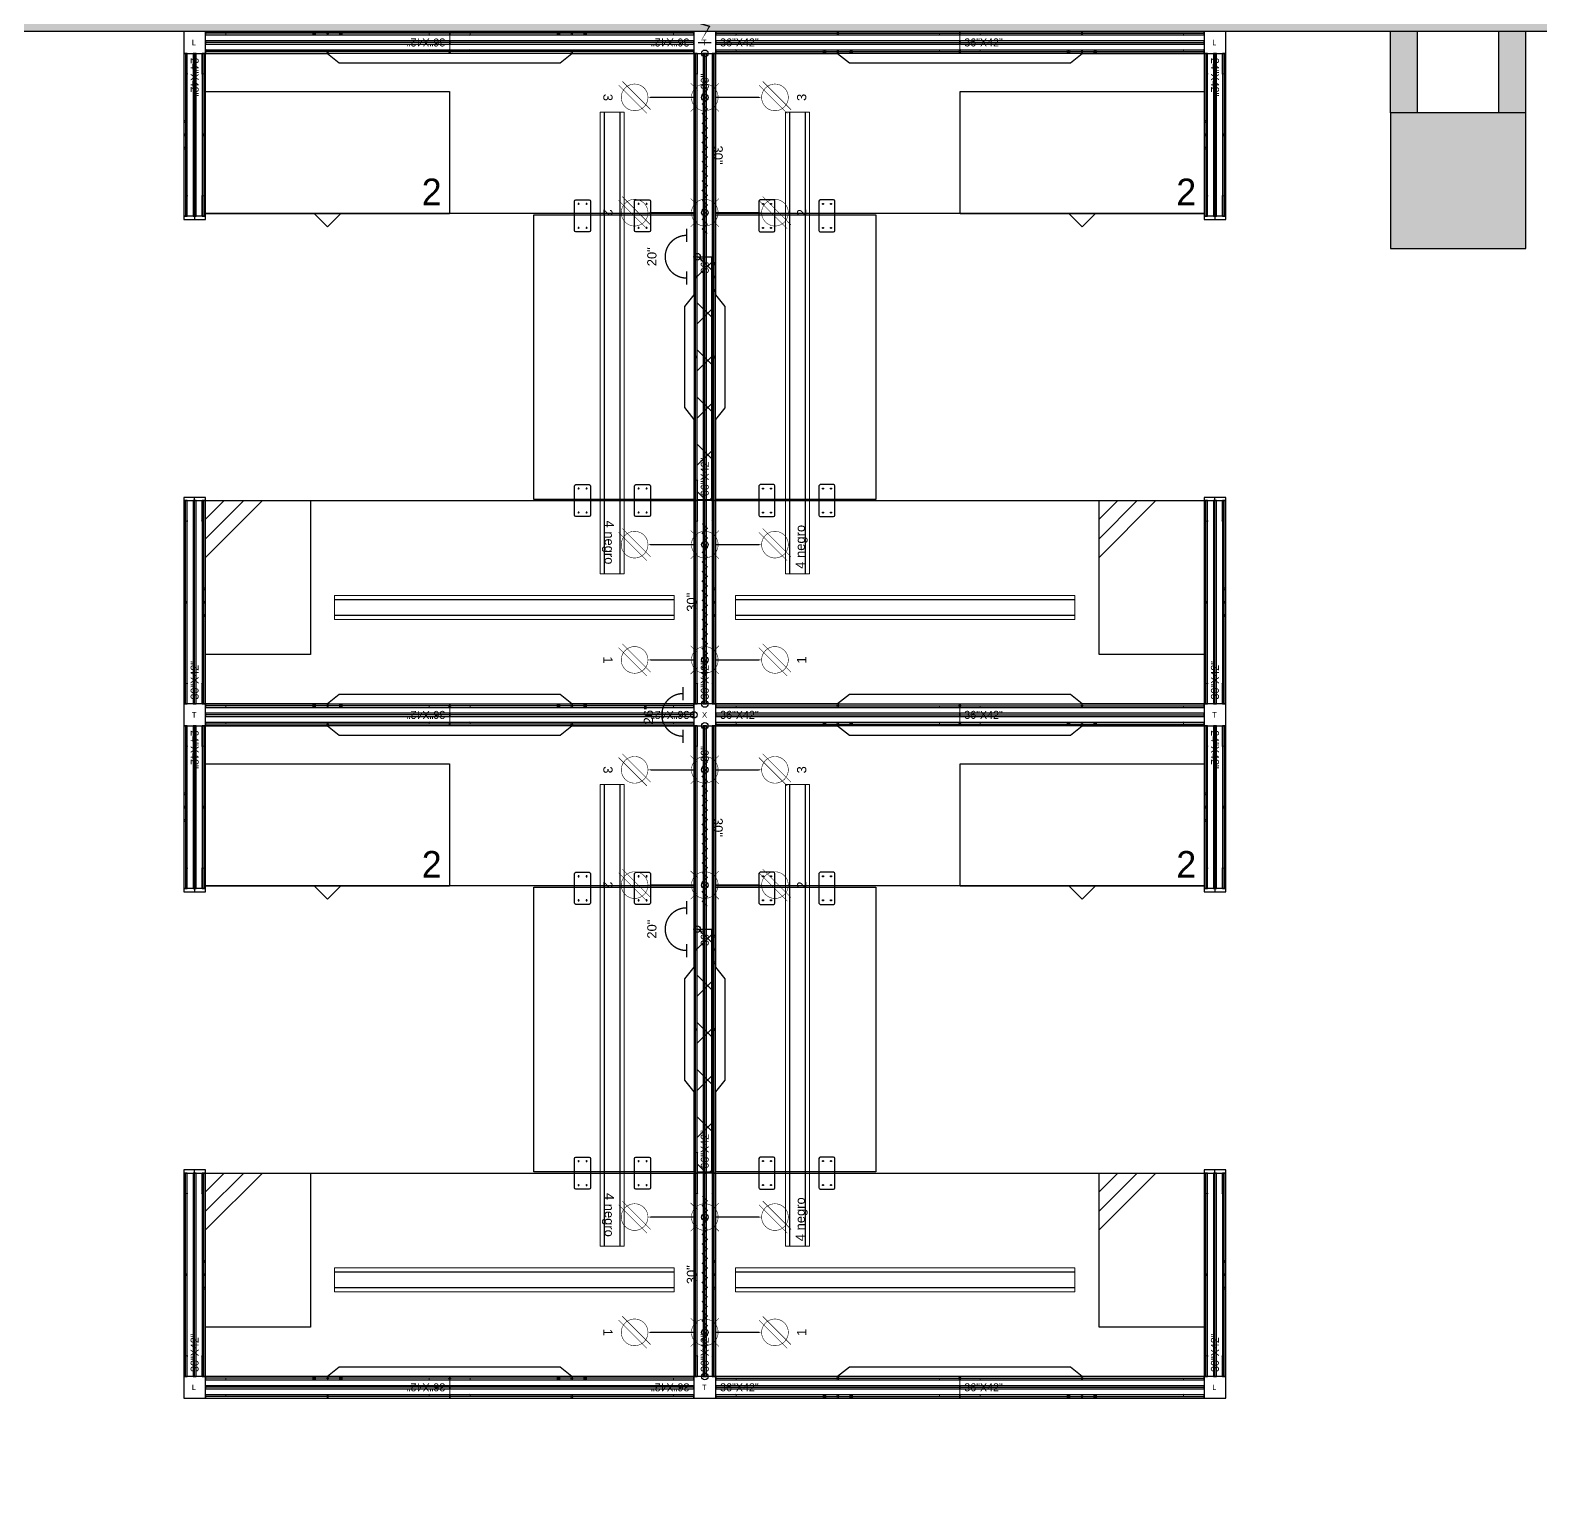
# Model space of a CAD drawing. Header units: inches. Extents: x 0 to 8116, y 4 to 1630.
# Drawn here: x 7149.2 to 7372.1, y 390.3 to 605.1 of the extents above; entities that cross this region are included whole.
import ezdxf
from ezdxf.enums import TextEntityAlignment as Align

# ---------------------------------------------------------------- set-up
doc = ezdxf.new("R2010")
doc.units = ezdxf.units.IN
doc.header["$MEASUREMENT"] = 0
for name, color, linetype in [('0-BACKGROUND', 7, 'Continuous'), ('DD2D', 7, 'Continuous'), ('DD2D_Geometry', 7, 'Continuous'), ('ELECTRI', 7, 'Continuous'), ('ENFASIS NEW', 7, 'Continuous'), ('LATEFILE', 7, 'Continuous'), ('LATFILE', 7, 'Continuous'), ('LF', 7, 'Continuous'), ('QU4TRO', 7, 'Continuous'), ('S7000', 7, 'Continuous'), ('TEXT HARNESS', 7, 'Continuous')]:
    doc.layers.add(name, color=color, linetype=linetype)
doc.styles.add('ARIAL', font='arial.ttf')
doc.styles.get("Standard").update_dxf_attribs({"font": 'stylu.ttf'})

# ---------------------------------------------------------------- blocks, each defined once
blk = doc.blocks.new('1520_block')
at = {"layer": '0-BACKGROUND'}
h = blk.add_hatch(color=253, dxfattribs=at)
h.paths.add_polyline_path([(580.978, 425), (226, 425), (226, 513.743), (220, 513.743), (220, 414), (226, 414), (226, 419), (580.978, 419)])
h.paths.add_polyline_path([(252, 419), (248, 419), (248, 414), (252, 414)], flags=17)
h.paths.add_polyline_path([(706, 425), (581, 425), (581, 419), (700, 419), (700, 251), (706, 251), (706, 387), (706, 407)])
h = blk.add_hatch(color=253, dxfattribs=at)
h.paths.add_polyline_path([(492.5, 419), (488.5, 419), (488.5, 407), (492.5, 407)])
h.paths.add_polyline_path([(476.5, 419), (472.5, 419), (472.5, 407), (476.5, 407)])
h = blk.add_hatch(color=253, dxfattribs=at)
h.paths.add_polyline_path([(726, 168), (726, 188), (706, 188), (706, 168)])
h.paths.add_polyline_path([(950, 188), (930, 188), (930, 168), (950, 168)])
h.paths.add_polyline_path([(956, 413), (924, 413), (924, 381), (956, 381)])
h.paths.add_polyline_path([(706, 407), (706, 387), (726, 387), (726, 407)])
h.paths.add_polyline_path([(472.5, 407), (472.5, 387), (492.5, 387), (492.5, 407)])
h.paths.add_polyline_path([(220, 380), (252, 380), (252, 414), (220, 414)])
for p, q in [((700, 419), (226, 419)), ((472.5, 407), (472.5, 419)), ((476.5, 407), (476.5, 419)), ((488.5, 407), (488.5, 419)), ((492.5, 407), (492.5, 419))]:
    blk.add_line(p, q, dxfattribs=at)
blk.add_lwpolyline([(492.5, 407), (472.5, 407), (472.5, 387), (492.5, 387)], close=True, dxfattribs=at)
blk = doc.blocks.new('DD40103072AB')
at = {"color": 1}
for p, q in [((0.0035, -0.0035), (-0.0035, 0.0035)), ((0.0035, 0.0035), (-0.0035, -0.0035))]:
    blk.add_line(p, q, dxfattribs=at)
blk.add_lwpolyline([(-0.4142, -0.0417), (0.4142, -0.0417), (0.458, -0.0067), (0.915, -0.0067), (0.915, -0.7687), (-0.915, -0.7687), (-0.915, -0.0067), (-0.458, -0.0067)], close=True)
blk.add_point((0, 0))
blk.add_point((0, 0))
blk.add_point((0, 0), dxfattribs=at)
blk = doc.blocks.new('DD40102472AB')
at = {"color": 1}
for p, q in [((0.0035, -0.0035), (-0.0035, 0.0035)), ((0.0035, 0.0035), (-0.0035, -0.0035))]:
    blk.add_line(p, q, dxfattribs=at)
blk.add_lwpolyline([(-0.4142, -0.0417), (0.4142, -0.0417), (0.458, -0.0067), (0.915, -0.0067), (0.915, -0.6067), (-0.915, -0.6067), (-0.915, -0.0067), (-0.458, -0.0067)], close=True)
blk.add_point((0, 0))
blk.add_point((0, 0))
blk.add_point((0, 0), dxfattribs=at)
blk = doc.blocks.new('DD40102442AB')
at = {"color": 1}
for p, q in [((0.0035, -0.0035), (-0.0035, 0.0035)), ((0.0035, 0.0035), (-0.0035, -0.0035))]:
    blk.add_line(p, q, dxfattribs=at)
blk.add_lwpolyline([(-0.1897, -0.0417), (0.1897, -0.0417), (0.2335, -0.0067), (0.5335, -0.0067), (0.5335, -0.6067), (-0.5335, -0.6067), (-0.5335, -0.0067), (-0.2335, -0.0067)], close=True)
blk.add_point((0, 0))
blk.add_point((0, 0))
blk.add_point((0, 0), dxfattribs=at)
blk = doc.blocks.new('S7012')
for p, q in [((0.18, -0.577), (0.393, -0.364)), ((0.25, -0.577), (0.393, -0.434)), ((0.323, -0.577), (0.393, -0.507))]:
    blk.add_line(p, q)
blk.add_lwpolyline([(0, 0), (0.393, 0), (0.393, -0.577), (0, -0.577)], close=True)
blk = doc.blocks.new('LF4023627S')
for p, q in [((0, 0), (0.914, 0)), ((0, -0.457), (0.914, -0.457))]:
    blk.add_line(p, q)
at = {"layer": 'LATEFILE'}
for p, q in [((0, -0.457), (0, 0)), ((0.914, 0), (0.914, -0.457))]:
    blk.add_line(p, q, dxfattribs=at)
blk.add_lwpolyline([(0.407, -0.457), (0.457, -0.507), (0.507, -0.457)], close=True, dxfattribs=at)
at = {"layer": 'LATFILE', "insert": (0.8103, -0.3262), "char_height": 0.1, "width": 0.07696, "attachment_point": 1}
blk.add_mtext('2', dxfattribs=at)
blk = doc.blocks.new('817720')
at = {"color": 3, "const_width": 0.005}
blk.add_lwpolyline([(0.08, 0.04, 1), (-0.08, 0.04)], format="xyb", dxfattribs=at)
for points in [[(-0.055, 0.04), (-0.105, 0.04)], [(0.055, 0.04), (0.105, 0.04)]]:
    blk.add_lwpolyline(points, dxfattribs=at)
at = {"color": 3}
blk.add_circle((0, 0), 0.0125, dxfattribs=at)
blk.add_point((0, 0), dxfattribs=at)
at = {"layer": 'TEXT HARNESS', "color": 3, "style": 'ARIAL'}
blk.add_text('20"', height=0.03469, dxfattribs=at).set_placement((0, 0.17), align=Align.MIDDLE)
blk = doc.blocks.new('8065E1C')
at = {"color": 1, "const_width": 0.005}
blk.add_lwpolyline([(0.025, -0.04), (-0.025, -0.04)], dxfattribs=at)
at = {"color": 1}
for points in [[(0, -0.04, 0.005, 0.005, 0), (0, -0.165, 0.025, 0, 0), (0, -0.2114, 0, 0, 0)], [(-0.0601, -0.309, 0.002, 0.002, 0), (0.046, -0.2029, 0.002, 0.002, 0)], [(-0.046, -0.3231, 0.002, 0.002, 0), (0.0601, -0.217, 0.002, 0.002, 0)]]:
    blk.add_lwpolyline(points, format="xyseb", dxfattribs=at)
at = {"color": 1, "const_width": 0.002}
blk.add_lwpolyline([(-0.05, -0.263, -1), (0.05, -0.263, -1)], format="xyb", close=True, dxfattribs=at)
at = {"color": 1}
blk.add_circle((0, 0), 0.0125, dxfattribs=at)
blk.add_point((0, 0), dxfattribs=at)
at = {"layer": 'TEXT HARNESS', "color": 1, "style": 'ARIAL'}
blk.add_text('1', height=0.0347, dxfattribs=at).set_placement((0, -0.363), align=Align.MIDDLE)
blk = doc.blocks.new('8065E4C')
at = {"color": 1, "const_width": 0.005}
blk.add_lwpolyline([(0.025, -0.04), (-0.025, -0.04)], dxfattribs=at)
at = {"color": 1}
for points in [[(0, -0.04, 0.005, 0.005, 0), (0, -0.165, 0.025, 0, 0), (0, -0.2114, 0, 0, 0)], [(-0.0601, -0.309, 0.002, 0.002, 0), (0.046, -0.2029, 0.002, 0.002, 0)], [(-0.046, -0.3231, 0.002, 0.002, 0), (0.0601, -0.217, 0.002, 0.002, 0)]]:
    blk.add_lwpolyline(points, format="xyseb", dxfattribs=at)
at = {"color": 1, "const_width": 0.002}
blk.add_lwpolyline([(-0.05, -0.263, -1), (0.05, -0.263, -1)], format="xyb", close=True, dxfattribs=at)
at = {"color": 1}
blk.add_circle((0, 0), 0.0125, dxfattribs=at)
blk.add_point((0, 0), dxfattribs=at)
at = {"layer": 'TEXT HARNESS', "color": 1, "style": 'ARIAL'}
blk.add_text('4 negro', height=0.03469, dxfattribs=at).set_placement((-0.0081, -0.363), align=Align.MIDDLE)
blk = doc.blocks.new('8065E2C')
at = {"color": 1, "const_width": 0.005}
blk.add_lwpolyline([(0.025, -0.04), (-0.025, -0.04)], dxfattribs=at)
at = {"color": 1}
for points in [[(0, -0.04, 0.005, 0.005, 0), (0, -0.165, 0.025, 0, 0), (0, -0.2114, 0, 0, 0)], [(-0.0601, -0.309, 0.002, 0.002, 0), (0.046, -0.2029, 0.002, 0.002, 0)], [(-0.046, -0.3231, 0.002, 0.002, 0), (0.0601, -0.217, 0.002, 0.002, 0)]]:
    blk.add_lwpolyline(points, format="xyseb", dxfattribs=at)
at = {"color": 1, "const_width": 0.002}
blk.add_lwpolyline([(-0.05, -0.263, -1), (0.05, -0.263, -1)], format="xyb", close=True, dxfattribs=at)
at = {"color": 1}
blk.add_circle((0, 0), 0.0125, dxfattribs=at)
blk.add_point((0, 0), dxfattribs=at)
blk.add_point((0, 0), dxfattribs=at)
at = {"layer": 'TEXT HARNESS', "color": 1, "style": 'ARIAL'}
blk.add_text('2', height=0.0347, dxfattribs=at).set_placement((0, -0.363), align=Align.MIDDLE)
blk = doc.blocks.new('8065E3C')
at = {"color": 1, "const_width": 0.005}
blk.add_lwpolyline([(0.025, -0.04), (-0.025, -0.04)], dxfattribs=at)
at = {"color": 1}
for points in [[(0, -0.04, 0.005, 0.005, 0), (0, -0.165, 0.025, 0, 0), (0, -0.2114, 0, 0, 0)], [(-0.0601, -0.309, 0.002, 0.002, 0), (0.046, -0.2029, 0.002, 0.002, 0)], [(-0.046, -0.3231, 0.002, 0.002, 0), (0.0601, -0.217, 0.002, 0.002, 0)]]:
    blk.add_lwpolyline(points, format="xyseb", dxfattribs=at)
at = {"color": 1, "const_width": 0.002}
blk.add_lwpolyline([(-0.05, -0.263, -1), (0.05, -0.263, -1)], format="xyb", close=True, dxfattribs=at)
at = {"color": 1}
blk.add_circle((0, 0), 0.0125, dxfattribs=at)
blk.add_point((0, 0), dxfattribs=at)
at = {"layer": 'TEXT HARNESS', "color": 1, "style": 'ARIAL'}
blk.add_text('3', height=0.0347, dxfattribs=at).set_placement((0, -0.363), align=Align.MIDDLE)
blk = doc.blocks.new('D3223S')
for p, q in [((0.055, 0), (-0.055, 0)), ((-0.06, -0.005), (-0.06, -0.055)), ((0.06, -0.055), (0.06, -0.005)), ((-0.055, -0.06), (0.055, -0.06))]:
    blk.add_line(p, q)
for centre in [(-0.045, -0.015), (-0.045, -0.045), (0.045, -0.015), (0.045, -0.045)]:
    blk.add_circle(centre, 0.00195)
for centre, start, end in [((-0.055, -0.005), 90, 180), ((-0.055, -0.055), 180, 270), ((0.055, -0.005), 0, 90), ((0.055, -0.055), 270, 0)]:
    blk.add_arc(centre, 0.005, start, end)
blk = doc.blocks.new('A$C18FD438F')
at = {"color": 0, "linetype": 'Continuous', "lineweight": 0}
for p, q in [((-0.9335, 0.1842), (-0.9335, 0.1988)), ((-0.9335, 0.1988), (0.3385, 0.1988)), ((-0.9335, 0.1825), (-0.9335, 0.1842)), ((-0.9335, 0.1838), (0.3385, 0.1838)), ((-0.9335, 0.1825), (0.3385, 0.1825)), ((-0.9335, 0.1821), (-0.9335, 0.1825)), ((-0.9335, 0.1254), (-0.9335, 0.1821)), ((0.3385, 0.1842), (0.3385, 0.1988)), ((0.3385, 0.1825), (0.3385, 0.1842)), ((0.3385, 0.1821), (0.3385, 0.1825)), ((0.3385, 0.1254), (0.3385, 0.1821)), ((-0.9335, 0.125), (-0.9335, 0.1254)), ((-0.9335, 0.1234), (-0.9335, 0.125)), ((-0.9335, 0.125), (0.3385, 0.125)), ((-0.9335, 0.1238), (0.3385, 0.1238)), ((-0.9335, 0.1088), (-0.9335, 0.1234)), ((0.3385, 0.125), (0.3385, 0.1254)), ((0.3385, 0.1234), (0.3385, 0.125)), ((0.3385, 0.1088), (0.3385, 0.1234)), ((-0.9335, 0.1088), (0.3385, 0.1088))]:
    blk.add_line(p, q, dxfattribs=at)
blk = doc.blocks.new('DD330154S')
blk.add_blockref('A$C18FD438F', (0.9335, -0.1538))
blk = doc.blocks.new('DD330172S')
at = {"color": 0, "linetype": 'Continuous', "lineweight": 0}
for p, q in [((0, 0.0304), (0, 0.045)), ((0, 0.045), (1.73, 0.045)), ((0, 0.0288), (0, 0.0304)), ((0, 0.03), (1.73, 0.03)), ((0, 0.0288), (1.73, 0.0288)), ((0, 0.0284), (0, 0.0288)), ((0, -0.0284), (0, 0.0284)), ((1.73, 0.0304), (1.73, 0.045)), ((1.73, 0.0288), (1.73, 0.0304)), ((1.73, 0.0284), (1.73, 0.0288)), ((1.73, -0.0284), (1.73, 0.0284)), ((0, -0.0288), (0, -0.0284)), ((0, -0.0304), (0, -0.0288)), ((0, -0.0288), (1.73, -0.0288)), ((0, -0.03), (1.73, -0.03)), ((0, -0.045), (0, -0.0304)), ((0, -0.045), (1.73, -0.045)), ((1.73, -0.0288), (1.73, -0.0284)), ((1.73, -0.0304), (1.73, -0.0288)), ((1.73, -0.045), (1.73, -0.0304))]:
    blk.add_line(p, q, dxfattribs=at)
blk = doc.blocks.new('818072')
at = {"color": 1}
blk.add_lwpolyline([(0.04, 0.0177, 0, 0.005, 0), (0.1012, -0.0177, 0.005, 0.005, 0), (0.112, 0.0177, 0.005, 0.01, 0), (0.173, -0.0176, 0.01, 0.01, 0), (0.184, 0.0177, 0.01, 0.02, 0), (0.245, -0.0176, 0.02, 0.02, 0)], format="xyseb", dxfattribs=at)
at = {"color": 1, "const_width": 0.005}
blk.add_lwpolyline([(0.04, 0.025), (0.04, -0.025)], dxfattribs=at)
at = {"color": 1}
blk.add_circle((0, 0), 0.0125, dxfattribs=at)
blk.add_point((0, 0), dxfattribs=at)
at = {"layer": 'TEXT HARNESS', "color": 1, "style": 'ARIAL'}
blk.add_text('72"', height=0.03469, dxfattribs=at).set_placement((0.148, 0.05), align=Align.MIDDLE)
blk = doc.blocks.new('829030')
at = {"color": 1}
for points in [[(0.1, 0.009, 0.005, 0.005, 0), (0.118, -0.009, 0.005, 0.005, 0), (0.136, 0.009, 0.005, 0.005, 0), (0.154, -0.009, 0.005, 0.005, 0), (0.172, 0.009, 0.005, 0.005, 0), (0.19, -0.009, 0.005, 0.005, 0), (0.208, 0.009, 0.005, 0.005, 0), (0.226, -0.009, 0.005, 0.005, 0), (0.244, 0.009, 0.005, 0.005, 0), (0.262, -0.009, 0.005, 0.005, 0), (0.28, 0.009, 0.005, 0.005, 0), (0.298, -0.009, 0.005, 0.005, 0), (0.316, 0.009, 0.005, 0.005, 0), (0.334, -0.009, 0.005, 0.005, 0), (0.352, 0.009, 0.005, 0.005, 0), (0.37, -0.009, 0.005, 0.005, 0), (0.388, 0.009, 0.005, 0.005, 0), (0.406, -0.009, 0.005, 0.005, 0), (0.424, 0.009, 0.005, 0.005, 0), (0.442, -0.009, 0.005, 0.005, 0), (0.46, 0.009, 0.005, 0.005, 0), (0.478, -0.009, 0.005, 0.005, 0), (0.496, 0.009, 0.005, 0.005, 0), (0.514, -0.009, 0.005, 0.005, 0), (0.532, 0.009, 0.005, 0.005, 0), (0.55, -0.009, 0, 0, 0)], [(0.676, 0.009, 0.005, 0.005, 0), (0.658, -0.009, 0.005, 0.005, 0), (0.64, 0.009, 0.005, 0.005, 0), (0.622, -0.009, 0.005, 0.005, 0), (0.604, 0.009, 0.005, 0.005, 0), (0.586, -0.009, 0.005, 0.005, 0), (0.568, 0.009, 0.005, 0.005, 0), (0.55, -0.009, 0, 0, 0)]]:
    blk.add_lwpolyline(points, format="xyseb", dxfattribs=at)
at = {"color": 1, "const_width": 0.002}
for points in [[(0.1385, 0.0265), (0.112, 0.053)], [(0.1915, 0.0265), (0.218, 0.053)], [(0.5705, 0.0265), (0.544, 0.053)], [(0.6235, 0.0265), (0.65, 0.053)], [(0.1385, -0.0265), (0.112, -0.053)], [(0.1915, -0.0265), (0.218, -0.053)], [(0.5705, -0.0265), (0.544, -0.053)], [(0.6235, -0.0265), (0.65, -0.053)]]:
    blk.add_lwpolyline(points, dxfattribs=at)
for points in [[(0.165, -0.05, -1), (0.165, 0.05, -1)], [(0.597, -0.05, 1), (0.597, 0.05, 1)]]:
    blk.add_lwpolyline(points, format="xyb", close=True, dxfattribs=at)
at = {"color": 1}
blk.add_circle((0, 0), 0.0125, dxfattribs=at)
blk.add_point((0, 0), dxfattribs=at)
at = {"layer": 'TEXT HARNESS', "color": 1, "style": 'ARIAL'}
blk.add_text('30"', height=0.03469, dxfattribs=at).set_placement((0.381, 0.05), align=Align.MIDDLE)
blk = doc.blocks.new('*X132')
at = {"color": 0}
for p, q in [((7.7859, 5.311), (7.8173, 5.3424)), ((7.9688, 5.2894), (7.9158, 5.3424)), ((7.9411, 5.2894), (7.9941, 5.3424)), ((8.1456, 5.2894), (8.0926, 5.3424)), ((8.1179, 5.2894), (8.1709, 5.3424)), ((8.3224, 5.2894), (8.2694, 5.3424)), ((8.2946, 5.2894), (8.3476, 5.3424)), ((8.4992, 5.2894), (8.4462, 5.3424)), ((8.4714, 5.2894), (8.5244, 5.3424)), ((8.6759, 5.2894), (8.6229, 5.3424)), ((8.6482, 5.2894), (8.6971, 5.3384)), ((7.792, 5.2894), (7.7859, 5.2956))]:
    blk.add_line(p, q, dxfattribs=at)
blk = doc.blocks.new('808636')
at = {"color": 5}
for p, q in [((-0.9112, 0), (0, 0)), ((-0.9112, -0.053), (-0.9112, 0)), ((0, 0), (0, -0.053)), ((0, -0.053), (-0.9112, -0.053))]:
    blk.add_line(p, q, dxfattribs=at)
blk.add_blockref('*X132', (-8.6971, -5.3424), dxfattribs=at)
blk = doc.blocks.new('817726')
at = {"color": 3, "const_width": 0.005}
blk.add_lwpolyline([(0.08, 0.04, 1), (-0.08, 0.04)], format="xyb", dxfattribs=at)
for points in [[(-0.055, 0.04), (-0.105, 0.04)], [(0.055, 0.04), (0.105, 0.04)]]:
    blk.add_lwpolyline(points, dxfattribs=at)
at = {"color": 3}
blk.add_circle((0, 0), 0.0125, dxfattribs=at)
blk.add_point((0, 0), dxfattribs=at)
at = {"layer": 'TEXT HARNESS', "color": 3, "style": 'ARIAL'}
blk.add_text('26"', height=0.03469, dxfattribs=at).set_placement((0, 0.17), align=Align.MIDDLE)
blk = doc.blocks.new('DD101030422D')
at = {"color": 1, "linetype": 'Continuous', "lineweight": 0}
for p, q in [((0, -0.0255), (0, 0.0255)), ((0.0017, 0.0275), (0.0218, 0.0275)), ((0.002, 0.0275), (0.0215, 0.0275)), ((0.0747, 0.0275), (0.0215, 0.0275)), ((0.0747, 0.0275), (0.075, 0.0275)), ((0.0765, 0.026), (0.0765, 0.0343)), ((0.6855, 0.0343), (0.0765, 0.0343)), ((0.6855, 0.0343), (0.6855, 0.026)), ((0.6873, 0.0275), (0.687, 0.0275)), ((0.6873, 0.0275), (0.7405, 0.0275)), ((0.7603, 0.0275), (0.7402, 0.0275)), ((0.76, 0.0275), (0.7405, 0.0275)), ((0.762, -0.0255), (0.762, 0.0255)), ((0.025, -0.0275), (0.002, -0.0275)), ((0.025, -0.0275), (0.0747, -0.0275)), ((0.0747, -0.0275), (0.075, -0.0275)), ((0.0765, -0.0343), (0.0765, -0.026)), ((0.6855, -0.0343), (0.0765, -0.0343)), ((0.6855, -0.026), (0.6855, -0.0343)), ((0.6873, -0.0275), (0.687, -0.0275)), ((0.737, -0.0275), (0.6873, -0.0275)), ((0.737, -0.0275), (0.76, -0.0275))]:
    blk.add_line(p, q, dxfattribs=at)
at = {"color": 1}
for p, q in [((0.3775, 0.0379), (0.3845, 0.0308)), ((0.3775, 0.0308), (0.3845, 0.0379)), ((0.3775, -0.0379), (0.3845, -0.0308)), ((0.3775, -0.0308), (0.3845, -0.0379))]:
    blk.add_line(p, q, dxfattribs=at)
for centre in [(0.331, -0.0343), (0.431, -0.0343)]:
    blk.add_circle(centre, 0.005, dxfattribs=at)
at = {"color": 1, "linetype": 'Continuous', "lineweight": 0}
for centre, radius, start, end in [((0.002, 0.0255), 0.00203, 90, 180), ((0.075, 0.026), 0.00151, 10.021, 90), ((0.075, 0.026), 0.00151, 0, 10.021), ((0.687, 0.026), 0.00151, 90, 169.979), ((0.687, 0.026), 0.00151, 169.979, 180), ((0.687, 0.026), 0.00151, 169.979, 180), ((0.76, 0.0255), 0.00203, 0, 90), ((0.002, -0.0255), 0.00203, 180, 270), ((0.075, -0.026), 0.00151, 270, 349.979), ((0.075, -0.026), 0.00151, 349.979, 0), ((0.687, -0.026), 0.00151, 180, 190.021), ((0.687, -0.026), 0.00151, 180, 190.021), ((0.687, -0.026), 0.00151, 190.021, 270), ((0.76, -0.0255), 0.00203, 270, 0)]:
    blk.add_arc(centre, radius, start, end, dxfattribs=at)
at = {"color": 1}
for p in [(0.381, 0.0343), (0.381, -0.0343)]:
    blk.add_point(p, dxfattribs=at)
at = {"insert": (0.0165, 0.0151), "char_height": 0.03, "attachment_point": 1}
blk.add_mtext_dynamic_manual_height_columns('30"X42"', width=75.494015, gutter_width=12.5, heights=[0], dxfattribs=at)
blk = doc.blocks.new('SPACE_DD10103042')
blk.add_blockref('DD101030422D', (0, 0))
blk = doc.blocks.new('DD101066422D')
at = {"color": 1, "linetype": 'Continuous', "lineweight": 0}
for p, q in [((0, -0.0255), (0, 0.0255)), ((0.0017, 0.0275), (0.0218, 0.0275)), ((0.002, 0.0275), (0.0215, 0.0275)), ((0.0747, 0.0275), (0.0215, 0.0275)), ((0.0747, 0.0275), (0.075, 0.0275)), ((0.0765, 0.026), (0.0765, 0.0343)), ((1.5995, 0.0343), (0.0765, 0.0343)), ((0.914, -0.0343), (0.914, 0.0343)), ((1.5995, 0.0343), (1.5995, 0.026)), ((1.6013, 0.0275), (1.601, 0.0275)), ((1.6013, 0.0275), (1.6545, 0.0275)), ((1.6743, 0.0275), (1.6542, 0.0275)), ((1.674, 0.0275), (1.6545, 0.0275)), ((1.676, -0.0255), (1.676, 0.0255)), ((0.025, -0.0275), (0.002, -0.0275)), ((0.025, -0.0275), (0.0747, -0.0275)), ((0.0747, -0.0275), (0.075, -0.0275)), ((0.0765, -0.0343), (0.0765, -0.026)), ((1.5995, -0.0343), (0.0765, -0.0343)), ((1.5995, -0.026), (1.5995, -0.0343)), ((1.6013, -0.0275), (1.601, -0.0275)), ((1.651, -0.0275), (1.6013, -0.0275)), ((1.651, -0.0275), (1.674, -0.0275))]:
    blk.add_line(p, q, dxfattribs=at)
at = {"color": 1}
for p, q in [((0.8345, 0.0379), (0.8415, 0.0308)), ((0.8345, 0.0308), (0.8415, 0.0379)), ((0.8345, -0.0379), (0.8415, -0.0308)), ((0.8345, -0.0308), (0.8415, -0.0379))]:
    blk.add_line(p, q, dxfattribs=at)
for centre in [(0.788, -0.0343), (0.888, -0.0343)]:
    blk.add_circle(centre, 0.005, dxfattribs=at)
at = {"color": 1, "linetype": 'Continuous', "lineweight": 0}
for centre, radius, start, end in [((0.002, 0.0255), 0.00203, 90, 180), ((0.075, 0.026), 0.00151, 10.021, 90), ((0.075, 0.026), 0.00151, 0, 10.021), ((1.601, 0.026), 0.00151, 90, 169.979), ((1.601, 0.026), 0.00151, 169.979, 180), ((1.601, 0.026), 0.00151, 169.979, 180), ((1.674, 0.0255), 0.00203, 0, 90), ((0.002, -0.0255), 0.00203, 180, 270), ((0.075, -0.026), 0.00151, 270, 349.979), ((0.075, -0.026), 0.00151, 349.979, 0), ((1.601, -0.026), 0.00151, 180, 190.021), ((1.601, -0.026), 0.00151, 180, 190.021), ((1.601, -0.026), 0.00151, 190.021, 270), ((1.674, -0.0255), 0.00203, 270, 0)]:
    blk.add_arc(centre, radius, start, end, dxfattribs=at)
at = {"color": 1}
for p in [(0.838, 0.0343), (0.838, -0.0343)]:
    blk.add_point(p, dxfattribs=at)
at = {"char_height": 0.03, "attachment_point": 1}
for s, insert in [('66"X42"', (0.0165, 0.0151)), ('36"', (0.8509, 0.0151)), ('30"', (1.5414, 0.0151))]:
    blk.add_mtext_dynamic_manual_height_columns(s, width=75.494015, gutter_width=12.5, heights=[0], dxfattribs=dict(at, insert=insert))
blk = doc.blocks.new('SPACE_DD10106642')
blk.add_blockref('DD101066422D', (0, 0))
blk = doc.blocks.new('DD101036422D')
at = {"color": 1, "linetype": 'Continuous', "lineweight": 0}
for p, q in [((0, -0.0255), (0, 0.0255)), ((0.0017, 0.0275), (0.0218, 0.0275)), ((0.002, 0.0275), (0.0215, 0.0275)), ((0.0747, 0.0275), (0.0215, 0.0275)), ((0.0747, 0.0275), (0.075, 0.0275)), ((0.0765, 0.026), (0.0765, 0.0343)), ((0.8385, 0.0343), (0.0765, 0.0343)), ((0.8385, 0.0343), (0.8385, 0.026)), ((0.8403, 0.0275), (0.84, 0.0275)), ((0.8403, 0.0275), (0.8935, 0.0275)), ((0.9133, 0.0275), (0.8932, 0.0275)), ((0.913, 0.0275), (0.8935, 0.0275)), ((0.915, -0.0255), (0.915, 0.0255)), ((0.025, -0.0275), (0.002, -0.0275)), ((0.025, -0.0275), (0.0747, -0.0275)), ((0.0747, -0.0275), (0.075, -0.0275)), ((0.0765, -0.0343), (0.0765, -0.026)), ((0.8385, -0.0343), (0.0765, -0.0343)), ((0.8385, -0.026), (0.8385, -0.0343)), ((0.8403, -0.0275), (0.84, -0.0275)), ((0.89, -0.0275), (0.8403, -0.0275)), ((0.89, -0.0275), (0.913, -0.0275))]:
    blk.add_line(p, q, dxfattribs=at)
at = {"color": 1}
for p, q in [((0.454, 0.0379), (0.461, 0.0308)), ((0.454, 0.0308), (0.461, 0.0379)), ((0.454, -0.0379), (0.461, -0.0308)), ((0.454, -0.0308), (0.461, -0.0379))]:
    blk.add_line(p, q, dxfattribs=at)
for centre in [(0.4075, -0.0343), (0.5075, -0.0343)]:
    blk.add_circle(centre, 0.005, dxfattribs=at)
at = {"color": 1, "linetype": 'Continuous', "lineweight": 0}
for centre, radius, start, end in [((0.002, 0.0255), 0.00203, 90, 180), ((0.075, 0.026), 0.00151, 10.021, 90), ((0.075, 0.026), 0.00151, 0, 10.021), ((0.84, 0.026), 0.00151, 90, 169.979), ((0.84, 0.026), 0.00151, 169.979, 180), ((0.84, 0.026), 0.00151, 169.979, 180), ((0.913, 0.0255), 0.00203, 0, 90), ((0.002, -0.0255), 0.00203, 180, 270), ((0.075, -0.026), 0.00151, 270, 349.979), ((0.075, -0.026), 0.00151, 349.979, 0), ((0.84, -0.026), 0.00151, 180, 190.021), ((0.84, -0.026), 0.00151, 180, 190.021), ((0.84, -0.026), 0.00151, 190.021, 270), ((0.913, -0.0255), 0.00203, 270, 0)]:
    blk.add_arc(centre, radius, start, end, dxfattribs=at)
at = {"color": 1}
for p in [(0.4575, 0.0343), (0.4575, -0.0343)]:
    blk.add_point(p, dxfattribs=at)
at = {"insert": (0.0165, 0.0151), "char_height": 0.03, "attachment_point": 1}
blk.add_mtext_dynamic_manual_height_columns('36"X42"', width=75.494015, gutter_width=12.5, heights=[0], dxfattribs=at)
blk = doc.blocks.new('SPACE_DD10103642')
blk.add_blockref('DD101036422D', (0, 0))
blk = doc.blocks.new('DD101024422D')
at = {"color": 1, "linetype": 'Continuous', "lineweight": 0}
for p, q in [((0, -0.0255), (0, 0.0255)), ((0.0017, 0.0275), (0.0218, 0.0275)), ((0.002, 0.0275), (0.0215, 0.0275)), ((0.0747, 0.0275), (0.0215, 0.0275)), ((0.0747, 0.0275), (0.075, 0.0275)), ((0.0765, 0.026), (0.0765, 0.0343)), ((0.5335, 0.0343), (0.0765, 0.0343)), ((0.5335, 0.0343), (0.5335, 0.026)), ((0.5353, 0.0275), (0.535, 0.0275)), ((0.5353, 0.0275), (0.5885, 0.0275)), ((0.6083, 0.0275), (0.5882, 0.0275)), ((0.608, 0.0275), (0.5885, 0.0275)), ((0.61, -0.0255), (0.61, 0.0255)), ((0.025, -0.0275), (0.002, -0.0275)), ((0.025, -0.0275), (0.0747, -0.0275)), ((0.0747, -0.0275), (0.075, -0.0275)), ((0.0765, -0.0343), (0.0765, -0.026)), ((0.5335, -0.0343), (0.0765, -0.0343)), ((0.5335, -0.026), (0.5335, -0.0343)), ((0.5353, -0.0275), (0.535, -0.0275)), ((0.585, -0.0275), (0.5353, -0.0275)), ((0.585, -0.0275), (0.608, -0.0275))]:
    blk.add_line(p, q, dxfattribs=at)
at = {"color": 1}
for p, q in [((0.3015, 0.0379), (0.3085, 0.0308)), ((0.3015, 0.0308), (0.3085, 0.0379)), ((0.3015, -0.0379), (0.3085, -0.0308)), ((0.3015, -0.0308), (0.3085, -0.0379))]:
    blk.add_line(p, q, dxfattribs=at)
for centre in [(0.255, -0.0343), (0.355, -0.0343)]:
    blk.add_circle(centre, 0.005, dxfattribs=at)
at = {"color": 1, "linetype": 'Continuous', "lineweight": 0}
for centre, radius, start, end in [((0.002, 0.0255), 0.00203, 90, 180), ((0.075, 0.026), 0.00151, 10.021, 90), ((0.075, 0.026), 0.00151, 0, 10.021), ((0.535, 0.026), 0.00151, 90, 169.979), ((0.535, 0.026), 0.00151, 169.979, 180), ((0.535, 0.026), 0.00151, 169.979, 180), ((0.608, 0.0255), 0.00203, 0, 90), ((0.002, -0.0255), 0.00203, 180, 270), ((0.075, -0.026), 0.00151, 270, 349.979), ((0.075, -0.026), 0.00151, 349.979, 0), ((0.535, -0.026), 0.00151, 180, 190.021), ((0.535, -0.026), 0.00151, 180, 190.021), ((0.535, -0.026), 0.00151, 190.021, 270), ((0.608, -0.0255), 0.00203, 270, 0)]:
    blk.add_arc(centre, radius, start, end, dxfattribs=at)
at = {"color": 1}
for p in [(0.305, 0.0343), (0.305, -0.0343)]:
    blk.add_point(p, dxfattribs=at)
at = {"insert": (0.0165, 0.0151), "char_height": 0.03, "attachment_point": 1}
blk.add_mtext_dynamic_manual_height_columns('24"X42"', width=75.494015, gutter_width=12.5, heights=[0], dxfattribs=at)
blk = doc.blocks.new('SPACE_DD10102442')
blk.add_blockref('DD101024422D', (0, 0))
blk = doc.blocks.new('DD3021422D')
for p, q in [((0, 0.041), (0, -0.041)), ((0.012, 0.041), (0, 0.041)), ((0.012, -0.041), (0.012, 0.041)), ((0, -0.041), (0.012, -0.041))]:
    blk.add_line(p, q)
blk = doc.blocks.new('SPACE_DD302142')
blk.add_blockref('DD3021422D', (0, 0))

msp = doc.modelspace()

# ---------------------------------------------------------------- block references
msp.add_blockref('1520_block', (6877.388, 185.904))

# ---------------------------------------------------------------- next in the draw order: linework, layer by layer
at = {"layer": 'DD2D'}
for p, q in [((7211.091, 604.64), (7175.067, 604.64)), ((7247.114, 604.64), (7211.091, 604.64)), ((7250.343, 604.64), (7286.366, 604.64)), ((7286.366, 604.64), (7322.39, 604.64)), ((7175.067, 603.289), (7175.063, 603.289)), ((7211.091, 603.289), (7175.067, 603.289)), ((7211.091, 603.289), (7175.067, 603.289)), ((7211.091, 601.939), (7175.067, 601.939)), ((7211.091, 603.289), (7211.087, 603.289)), ((7247.114, 603.289), (7211.091, 603.289)), ((7247.114, 603.289), (7211.091, 603.289)), ((7247.114, 601.939), (7211.091, 601.939)), ((7250.343, 603.289), (7286.366, 603.289)), ((7250.343, 603.289), (7286.366, 603.289)), ((7250.343, 601.939), (7286.366, 601.939)), ((7286.366, 603.289), (7286.37, 603.289)), ((7286.366, 603.289), (7322.39, 603.289)), ((7286.366, 603.289), (7322.39, 603.289)), ((7286.366, 601.939), (7322.39, 601.939)), ((7322.39, 603.289), (7322.394, 603.289)), ((7172.103, 601.675), (7172.103, 577.659)), ((7173.453, 601.675), (7173.453, 577.659)), ((7173.453, 601.675), (7173.453, 577.659)), ((7174.803, 601.675), (7174.803, 577.659)), ((7247.378, 535.691), (7247.378, 601.675)), ((7248.729, 601.675), (7248.729, 601.679)), ((7248.729, 535.691), (7248.729, 601.675)), ((7248.729, 535.691), (7248.729, 601.675)), ((7250.079, 535.691), (7250.079, 601.675)), ((7322.654, 601.675), (7322.654, 577.659)), ((7324.004, 601.675), (7324.004, 577.659)), ((7324.004, 601.675), (7324.004, 577.659)), ((7325.355, 601.675), (7325.355, 577.659)), ((7173.453, 577.659), (7173.453, 577.187)), ((7324.004, 577.659), (7324.004, 577.187)), ((7172.103, 505.691), (7172.103, 535.691)), ((7173.453, 535.691), (7173.453, 536.163)), ((7173.453, 505.691), (7173.453, 535.691)), ((7173.453, 505.691), (7173.453, 535.691)), ((7174.803, 505.691), (7174.803, 535.691)), ((7247.378, 505.691), (7247.378, 535.691)), ((7248.729, 535.691), (7248.729, 535.695)), ((7248.729, 505.691), (7248.729, 535.691)), ((7248.729, 505.691), (7248.729, 535.691)), ((7250.079, 505.691), (7250.079, 535.691)), ((7322.654, 505.691), (7322.654, 535.691)), ((7324.004, 535.691), (7324.004, 536.163)), ((7324.004, 505.691), (7324.004, 535.691)), ((7324.004, 505.691), (7324.004, 535.691)), ((7325.355, 505.691), (7325.355, 535.691)), ((7175.067, 504.077), (7175.063, 504.077)), ((7211.091, 505.427), (7175.067, 505.427)), ((7211.091, 504.077), (7175.067, 504.077)), ((7211.091, 504.077), (7175.067, 504.077)), ((7211.091, 504.077), (7211.087, 504.077)), ((7247.114, 505.427), (7211.091, 505.427)), ((7247.114, 504.077), (7211.091, 504.077)), ((7247.114, 504.077), (7211.091, 504.077)), ((7250.343, 505.427), (7286.366, 505.427)), ((7250.343, 504.077), (7286.366, 504.077)), ((7250.343, 504.077), (7286.366, 504.077)), ((7286.366, 505.427), (7322.39, 505.427)), ((7286.366, 504.077), (7286.37, 504.077)), ((7286.366, 504.077), (7322.39, 504.077)), ((7286.366, 504.077), (7322.39, 504.077)), ((7322.39, 504.077), (7322.394, 504.077)), ((7172.103, 502.463), (7172.103, 478.447)), ((7173.453, 502.463), (7173.453, 478.447)), ((7173.453, 502.463), (7173.453, 478.447)), ((7174.803, 502.463), (7174.803, 478.447)), ((7211.091, 502.726), (7175.067, 502.726)), ((7247.114, 502.726), (7211.091, 502.726)), ((7247.378, 436.478), (7247.378, 502.463)), ((7248.729, 502.463), (7248.729, 502.467)), ((7248.729, 436.478), (7248.729, 502.463)), ((7248.729, 436.478), (7248.729, 502.463)), ((7250.079, 436.478), (7250.079, 502.463)), ((7250.343, 502.726), (7286.366, 502.726)), ((7286.366, 502.726), (7322.39, 502.726)), ((7322.654, 502.463), (7322.654, 478.447)), ((7324.004, 502.463), (7324.004, 478.447)), ((7324.004, 502.463), (7324.004, 478.447)), ((7325.355, 502.463), (7325.355, 478.447)), ((7173.453, 478.447), (7173.453, 477.974)), ((7324.004, 478.447), (7324.004, 477.974)), ((7173.453, 436.478), (7173.453, 436.951)), ((7324.004, 436.478), (7324.004, 436.951)), ((7172.103, 406.478), (7172.103, 436.478)), ((7173.453, 406.478), (7173.453, 436.478)), ((7173.453, 406.478), (7173.453, 436.478)), ((7174.803, 406.478), (7174.803, 436.478)), ((7247.378, 406.478), (7247.378, 436.478)), ((7248.729, 436.478), (7248.729, 436.482)), ((7248.729, 406.478), (7248.729, 436.478)), ((7248.729, 406.478), (7248.729, 436.478)), ((7250.079, 406.478), (7250.079, 436.478)), ((7322.654, 406.478), (7322.654, 436.478)), ((7324.004, 406.478), (7324.004, 436.478)), ((7324.004, 406.478), (7324.004, 436.478)), ((7325.355, 406.478), (7325.355, 436.478)), ((7211.091, 406.215), (7175.067, 406.215)), ((7247.114, 406.215), (7211.091, 406.215)), ((7250.343, 406.215), (7286.366, 406.215)), ((7286.366, 406.215), (7322.39, 406.215)), ((7175.067, 404.864), (7175.063, 404.864)), ((7211.091, 404.864), (7175.067, 404.864)), ((7211.091, 404.864), (7175.067, 404.864)), ((7211.091, 403.514), (7175.067, 403.514)), ((7211.091, 404.864), (7211.087, 404.864)), ((7247.114, 404.864), (7211.091, 404.864)), ((7247.114, 404.864), (7211.091, 404.864)), ((7247.114, 403.514), (7211.091, 403.514)), ((7250.343, 404.864), (7286.366, 404.864)), ((7250.343, 404.864), (7286.366, 404.864)), ((7250.343, 403.514), (7286.366, 403.514)), ((7286.366, 404.864), (7286.37, 404.864)), ((7286.366, 404.864), (7322.39, 404.864)), ((7286.366, 404.864), (7322.39, 404.864)), ((7286.366, 403.514), (7322.39, 403.514)), ((7322.39, 404.864), (7322.394, 404.864)), ((7248.729, 403.25), (7248.729, 403.254))]:
    msp.add_line(p, q, dxfattribs=at)
at = {"layer": 'DD2D_Geometry'}
for points in [[(7175.067, 604.904), (7171.843, 604.904), (7171.843, 601.675), (7175.067, 601.675)], [(7211.091, 604.876), (7175.067, 604.876), (7175.067, 604.404), (7211.091, 604.404)], [(7247.114, 604.876), (7211.091, 604.876), (7211.091, 604.404), (7247.114, 604.404)], [(7250.343, 601.675), (7250.347, 604.904), (7247.118, 604.904), (7247.114, 601.675)], [(7250.343, 604.404), (7286.366, 604.404), (7286.366, 604.876), (7250.343, 604.876)], [(7286.366, 604.404), (7322.39, 604.404), (7322.39, 604.876), (7286.366, 604.876)], [(7322.39, 601.675), (7325.622, 601.675), (7325.622, 604.904), (7322.39, 604.904)], [(7211.091, 603.526), (7175.067, 603.526), (7175.067, 603.053), (7211.091, 603.053)], [(7211.091, 602.175), (7175.067, 602.175), (7175.067, 601.703), (7211.091, 601.703)], [(7211.087, 603.289), (7211.091, 603.289), (7211.091, 603.289), (7211.087, 603.289)], [(7247.114, 603.526), (7211.091, 603.526), (7211.091, 603.053), (7247.114, 603.053)], [(7247.114, 602.175), (7211.091, 602.175), (7211.091, 601.703), (7247.114, 601.703)], [(7250.343, 603.053), (7286.366, 603.053), (7286.366, 603.526), (7250.343, 603.526)], [(7250.343, 601.703), (7286.366, 601.703), (7286.366, 602.175), (7250.343, 602.175)], [(7286.366, 603.053), (7322.39, 603.053), (7322.39, 603.526), (7286.366, 603.526)], [(7286.366, 603.289), (7286.37, 603.289), (7286.37, 603.289), (7286.366, 603.289)], [(7286.366, 601.703), (7322.39, 601.703), (7322.39, 602.175), (7286.366, 602.175)], [(7171.866, 601.675), (7171.866, 577.659), (7172.339, 577.659), (7172.339, 601.675)], [(7173.217, 601.675), (7173.217, 577.659), (7173.689, 577.659), (7173.689, 601.675)], [(7174.567, 601.675), (7174.567, 577.659), (7175.04, 577.659), (7175.04, 601.675)], [(7247.614, 535.691), (7247.614, 601.675), (7247.142, 601.675), (7247.142, 535.691)], [(7248.965, 535.691), (7248.965, 601.675), (7248.492, 601.675), (7248.492, 535.691)], [(7250.315, 535.691), (7250.315, 601.675), (7249.843, 601.675), (7249.843, 535.691)], [(7322.418, 601.675), (7322.418, 577.659), (7322.89, 577.659), (7322.89, 601.675)], [(7323.768, 601.675), (7323.768, 577.659), (7324.24, 577.659), (7324.24, 601.675)], [(7325.118, 601.675), (7325.118, 577.659), (7325.591, 577.659), (7325.591, 601.675)], [(7172.339, 505.691), (7172.339, 535.691), (7171.866, 535.691), (7171.866, 505.691)], [(7173.689, 505.691), (7173.689, 535.691), (7173.217, 535.691), (7173.217, 505.691)], [(7175.04, 505.691), (7175.04, 535.691), (7174.567, 535.691), (7174.567, 505.691)], [(7247.614, 505.691), (7247.614, 535.691), (7247.142, 535.691), (7247.142, 505.691)], [(7248.965, 505.691), (7248.965, 535.691), (7248.492, 535.691), (7248.492, 505.691)], [(7248.729, 535.691), (7248.729, 535.691), (7248.729, 535.695), (7248.729, 535.695)], [(7250.315, 505.691), (7250.315, 535.691), (7249.843, 535.691), (7249.843, 505.691)], [(7322.89, 505.691), (7322.89, 535.691), (7322.418, 535.691), (7322.418, 505.691)], [(7324.24, 505.691), (7324.24, 535.691), (7323.768, 535.691), (7323.768, 505.691)], [(7325.591, 505.691), (7325.591, 535.691), (7325.118, 535.691), (7325.118, 505.691)], [(7175.067, 505.691), (7171.843, 505.691), (7171.843, 502.463), (7175.067, 502.463)], [(7211.091, 505.663), (7175.067, 505.663), (7175.067, 505.191), (7211.091, 505.191)], [(7211.091, 504.313), (7175.067, 504.313), (7175.067, 503.841), (7211.091, 503.841)], [(7211.087, 504.077), (7211.091, 504.077), (7211.091, 504.077), (7211.087, 504.077)], [(7247.114, 505.663), (7211.091, 505.663), (7211.091, 505.191), (7247.114, 505.191)], [(7247.114, 504.313), (7211.091, 504.313), (7211.091, 503.841), (7247.114, 503.841)], [(7250.343, 502.463), (7250.347, 505.691), (7247.118, 505.691), (7247.114, 502.463)], [(7250.343, 505.191), (7286.366, 505.191), (7286.366, 505.663), (7250.343, 505.663)], [(7250.343, 503.841), (7286.366, 503.841), (7286.366, 504.313), (7250.343, 504.313)], [(7286.366, 505.191), (7322.39, 505.191), (7322.39, 505.663), (7286.366, 505.663)], [(7286.366, 503.841), (7322.39, 503.841), (7322.39, 504.313), (7286.366, 504.313)], [(7286.366, 504.077), (7286.37, 504.077), (7286.37, 504.077), (7286.366, 504.077)], [(7322.39, 502.463), (7325.622, 502.463), (7325.622, 505.691), (7322.39, 505.691)], [(7171.866, 502.463), (7171.866, 478.447), (7172.339, 478.447), (7172.339, 502.463)], [(7173.217, 502.463), (7173.217, 478.447), (7173.689, 478.447), (7173.689, 502.463)], [(7174.567, 502.463), (7174.567, 478.447), (7175.04, 478.447), (7175.04, 502.463)], [(7211.091, 502.963), (7175.067, 502.963), (7175.067, 502.49), (7211.091, 502.49)], [(7247.114, 502.963), (7211.091, 502.963), (7211.091, 502.49), (7247.114, 502.49)], [(7247.614, 436.478), (7247.614, 502.463), (7247.142, 502.463), (7247.142, 436.478)], [(7248.965, 436.478), (7248.965, 502.463), (7248.492, 502.463), (7248.492, 436.478)], [(7250.315, 436.478), (7250.315, 502.463), (7249.843, 502.463), (7249.843, 436.478)], [(7250.343, 502.49), (7286.366, 502.49), (7286.366, 502.963), (7250.343, 502.963)], [(7286.366, 502.49), (7322.39, 502.49), (7322.39, 502.963), (7286.366, 502.963)], [(7322.418, 502.463), (7322.418, 478.447), (7322.89, 478.447), (7322.89, 502.463)], [(7323.768, 502.463), (7323.768, 478.447), (7324.24, 478.447), (7324.24, 502.463)], [(7325.118, 502.463), (7325.118, 478.447), (7325.591, 478.447), (7325.591, 502.463)], [(7172.339, 406.478), (7172.339, 436.478), (7171.866, 436.478), (7171.866, 406.478)], [(7173.689, 406.478), (7173.689, 436.478), (7173.217, 436.478), (7173.217, 406.478)], [(7175.04, 406.478), (7175.04, 436.478), (7174.567, 436.478), (7174.567, 406.478)], [(7247.614, 406.478), (7247.614, 436.478), (7247.142, 436.478), (7247.142, 406.478)], [(7248.965, 406.478), (7248.965, 436.478), (7248.492, 436.478), (7248.492, 406.478)], [(7248.729, 436.478), (7248.729, 436.478), (7248.729, 436.482), (7248.729, 436.482)], [(7250.315, 406.478), (7250.315, 436.478), (7249.843, 436.478), (7249.843, 406.478)], [(7322.89, 406.478), (7322.89, 436.478), (7322.418, 436.478), (7322.418, 406.478)], [(7324.24, 406.478), (7324.24, 436.478), (7323.768, 436.478), (7323.768, 406.478)], [(7325.591, 406.478), (7325.591, 436.478), (7325.118, 436.478), (7325.118, 406.478)], [(7175.067, 406.478), (7171.843, 406.478), (7171.843, 403.25), (7175.067, 403.25)], [(7211.091, 406.451), (7175.067, 406.451), (7175.067, 405.978), (7211.091, 405.978)], [(7247.114, 406.451), (7211.091, 406.451), (7211.091, 405.978), (7247.114, 405.978)], [(7250.343, 403.25), (7250.347, 406.478), (7247.118, 406.478), (7247.114, 403.25)], [(7250.343, 405.978), (7286.366, 405.978), (7286.366, 406.451), (7250.343, 406.451)], [(7286.366, 405.978), (7322.39, 405.978), (7322.39, 406.451), (7286.366, 406.451)], [(7322.39, 403.25), (7325.622, 403.25), (7325.622, 406.478), (7322.39, 406.478)], [(7211.091, 405.1), (7175.067, 405.1), (7175.067, 404.628), (7211.091, 404.628)], [(7211.091, 403.75), (7175.067, 403.75), (7175.067, 403.278), (7211.091, 403.278)], [(7211.087, 404.864), (7211.091, 404.864), (7211.091, 404.864), (7211.087, 404.864)], [(7247.114, 405.1), (7211.091, 405.1), (7211.091, 404.628), (7247.114, 404.628)], [(7247.114, 403.75), (7211.091, 403.75), (7211.091, 403.278), (7247.114, 403.278)], [(7250.343, 404.628), (7286.366, 404.628), (7286.366, 405.1), (7250.343, 405.1)], [(7250.343, 403.278), (7286.366, 403.278), (7286.366, 403.75), (7250.343, 403.75)], [(7286.366, 404.628), (7322.39, 404.628), (7322.39, 405.1), (7286.366, 405.1)], [(7286.366, 404.864), (7286.37, 404.864), (7286.37, 404.864), (7286.366, 404.864)], [(7286.366, 403.278), (7322.39, 403.278), (7322.39, 403.75), (7286.366, 403.75)]]:
    msp.add_lwpolyline(points, close=True, dxfattribs=at)

# ---------------------------------------------------------------- next in the draw order: block references
at = {"layer": 'DD2D_Geometry', "xscale": 39.3700787401575, "yscale": 39.3700787401575, "zscale": 39.3700787401575}
for name, p, rotation in [('SPACE_DD10103642', (7211.091, 603.289), 180), ('SPACE_DD10103642', (7247.114, 603.289), 180), ('SPACE_DD10102442', (7173.453, 601.675), 270), ('SPACE_DD10106642', (7248.729, 535.691), 90), ('SPACE_DD10102442', (7324.004, 601.675), 270), ('SPACE_DD302142', (7173.453, 577.659), 270), ('SPACE_DD302142', (7324.004, 577.659), 270), ('SPACE_DD302142', (7173.453, 535.691), 90), ('SPACE_DD10103042', (7173.453, 505.691), 90), ('SPACE_DD10103042', (7248.729, 505.691), 90), ('SPACE_DD302142', (7324.004, 535.691), 90), ('SPACE_DD10103042', (7324.004, 505.691), 90), ('SPACE_DD10103642', (7211.091, 504.077), 180), ('SPACE_DD10103642', (7247.114, 504.077), 180), ('SPACE_DD10102442', (7173.453, 502.463), 270), ('SPACE_DD10106642', (7248.729, 436.478), 90), ('SPACE_DD10102442', (7324.004, 502.463), 270), ('SPACE_DD302142', (7173.453, 478.447), 270), ('SPACE_DD302142', (7324.004, 478.447), 270), ('SPACE_DD302142', (7173.453, 436.478), 90), ('SPACE_DD302142', (7324.004, 436.478), 90), ('SPACE_DD10103042', (7173.453, 406.478), 90), ('SPACE_DD10103042', (7248.729, 406.478), 90), ('SPACE_DD10103042', (7324.004, 406.478), 90), ('SPACE_DD10103642', (7211.091, 404.864), 180), ('SPACE_DD10103642', (7247.114, 404.864), 180)]:
    msp.add_blockref(name, p, dxfattribs=dict(at, rotation=rotation))
for p in [(7250.343, 603.289), (7286.366, 603.289), (7250.343, 504.077), (7286.366, 504.077), (7250.343, 404.864), (7286.366, 404.864)]:
    msp.add_blockref('SPACE_DD10103642', p, dxfattribs=at)
at = {"layer": 'ELECTRI', "xscale": 39.3700787401575, "yscale": 39.3700787401575, "zscale": 39.3700787401575}
for name, p, rotation in [('818072', (7248.729, 601.679), 89.99999999999999), ('829030', (7248.729, 601.679), 270), ('8065E3C', (7248.729, 595.183), 270), ('8065E3C', (7248.729, 595.183), 89.99999999999999), ('8065E2C', (7248.729, 578.175), 270), ('8065E2C', (7248.729, 578.175), 89.99999999999999), ('817720', (7247.614, 571.675), 89.99999999999999), ('808636', (7247.614, 571.675), 89.99999999999999), ('8065E4C', (7248.729, 529.195), 270), ('829030', (7248.729, 505.691), 89.99999999999999), ('8065E4C', (7248.729, 529.195), 89.99999999999999), ('8065E1C', (7248.729, 512.187), 270), ('8065E1C', (7248.729, 512.187), 89.99999999999999), ('817726', (7247.112, 504.077), 89.99999999999999), ('829030', (7248.729, 502.467), 270), ('8065E3C', (7248.729, 495.97), 270), ('8065E3C', (7248.729, 495.97), 89.99999999999999), ('8065E2C', (7248.729, 478.963), 270), ('8065E2C', (7248.729, 478.963), 89.99999999999999), ('817720', (7247.614, 472.463), 89.99999999999999), ('808636', (7247.614, 472.463), 89.99999999999999), ('8065E4C', (7248.729, 429.982), 270), ('829030', (7248.729, 406.478), 89.99999999999999), ('8065E4C', (7248.729, 429.982), 89.99999999999999), ('8065E1C', (7248.729, 412.974), 270), ('8065E1C', (7248.729, 412.974), 89.99999999999999)]:
    msp.add_blockref(name, p, dxfattribs=dict(at, rotation=rotation))
at = {"layer": 'ENFASIS NEW', "yscale": 39.3700787401575, "zscale": 39.3700787401575}
for name, p, xscale in [('DD40102472AB', (7211.091, 601.939), 39.3700787401575), ('DD40102472AB', (7286.366, 601.939), 39.3700787401575), ('DD330154S', (7194.115, 519.928), 39.3700787401575), ('DD330154S', (7303.338, 519.928), -39.3700787401575), ('DD40102472AB', (7211.091, 502.726), 39.3700787401575), ('DD40102472AB', (7286.366, 502.726), 39.3700787401575), ('DD330154S', (7194.115, 420.715), 39.3700787401575), ('DD330154S', (7303.338, 420.715), -39.3700787401575)]:
    msp.add_blockref(name, p, dxfattribs=dict(at, xscale=xscale))
for name, p, xscale, rotation in [('DD330172S', (7235.042, 593.004), 39.3700787401575, 270), ('DD330172S', (7262.412, 593.004), -39.3700787401575, 90), ('DD40102442AB', (7247.378, 556.876), 39.3700787401575, 270), ('DD40102442AB', (7250.079, 556.864), 39.3700787401575, 89.99999999999999), ('DD40103072AB', (7211.091, 505.427), 39.3700787401575, 180), ('DD40103072AB', (7286.366, 505.427), 39.3700787401575, 180), ('DD330172S', (7235.042, 493.792), 39.3700787401575, 270), ('DD330172S', (7262.412, 493.792), -39.3700787401575, 90), ('DD40102442AB', (7247.378, 457.664), 39.3700787401575, 270), ('DD40102442AB', (7250.079, 457.652), 39.3700787401575, 89.99999999999999), ('DD40103072AB', (7211.091, 406.215), 39.3700787401575, 180), ('DD40103072AB', (7286.366, 406.215), 39.3700787401575, 180)]:
    msp.add_blockref(name, p, dxfattribs=dict(at, xscale=xscale, rotation=rotation))
at = {"layer": 'LF', "xscale": 39.3700787401575, "yscale": 39.3700787401575, "zscale": 39.3700787401575}
for p in [(7175.067, 596.045), (7286.406, 596.045), (7175.067, 496.833), (7286.406, 496.833)]:
    msp.add_blockref('LF4023627S', p, dxfattribs=at)
at = {"layer": 'QU4TRO', "yscale": 39.3700787401575, "zscale": 39.3700787401575}
for p, xscale, rotation in [((7229.512, 577.699), -39.3700787401575, 90), ((7238.368, 577.699), -39.3700787401575, 90), ((7259.086, 577.699), 39.3700787401575, 270), ((7267.941, 577.699), 39.3700787401575, 270), ((7229.512, 535.691), -39.3700787401575, 90), ((7238.368, 535.691), -39.3700787401575, 90), ((7259.086, 535.691), 39.3700787401575, 270), ((7267.941, 535.691), 39.3700787401575, 270), ((7229.512, 478.486), -39.3700787401575, 90), ((7238.368, 478.486), -39.3700787401575, 90), ((7259.086, 478.486), 39.3700787401575, 270), ((7267.941, 478.486), 39.3700787401575, 270), ((7229.512, 436.478), -39.3700787401575, 90), ((7238.368, 436.478), -39.3700787401575, 90), ((7259.086, 436.478), 39.3700787401575, 270), ((7267.941, 436.478), 39.3700787401575, 270)]:
    msp.add_blockref('D3223S', p, dxfattribs=dict(at, xscale=xscale, rotation=rotation))
at = {"layer": 'S7000', "xscale": 39.3700787401575, "yscale": 39.3700787401575, "zscale": 39.3700787401575, "rotation": 180}
for p in [(7190.54, 512.974), (7322.39, 512.974), (7190.54, 413.762), (7322.39, 413.762)]:
    msp.add_blockref('S7012', p, dxfattribs=at)

# ---------------------------------------------------------------- next in the draw order: texts
at = {"layer": 'DD2D_Geometry'}
for s, p in [('L', (7173.049, 602.886)), ('T', (7248.325, 602.886)), ('L', (7323.601, 602.886)), ('T', (7173.049, 503.673)), ('X', (7248.325, 503.673)), ('T', (7323.601, 503.673)), ('L', (7173.049, 404.461)), ('T', (7248.325, 404.461)), ('L', (7323.601, 404.461))]:
    msp.add_text(s, height=0.807, dxfattribs=at).set_placement(p)

doc.saveas('drawing.dxf')
